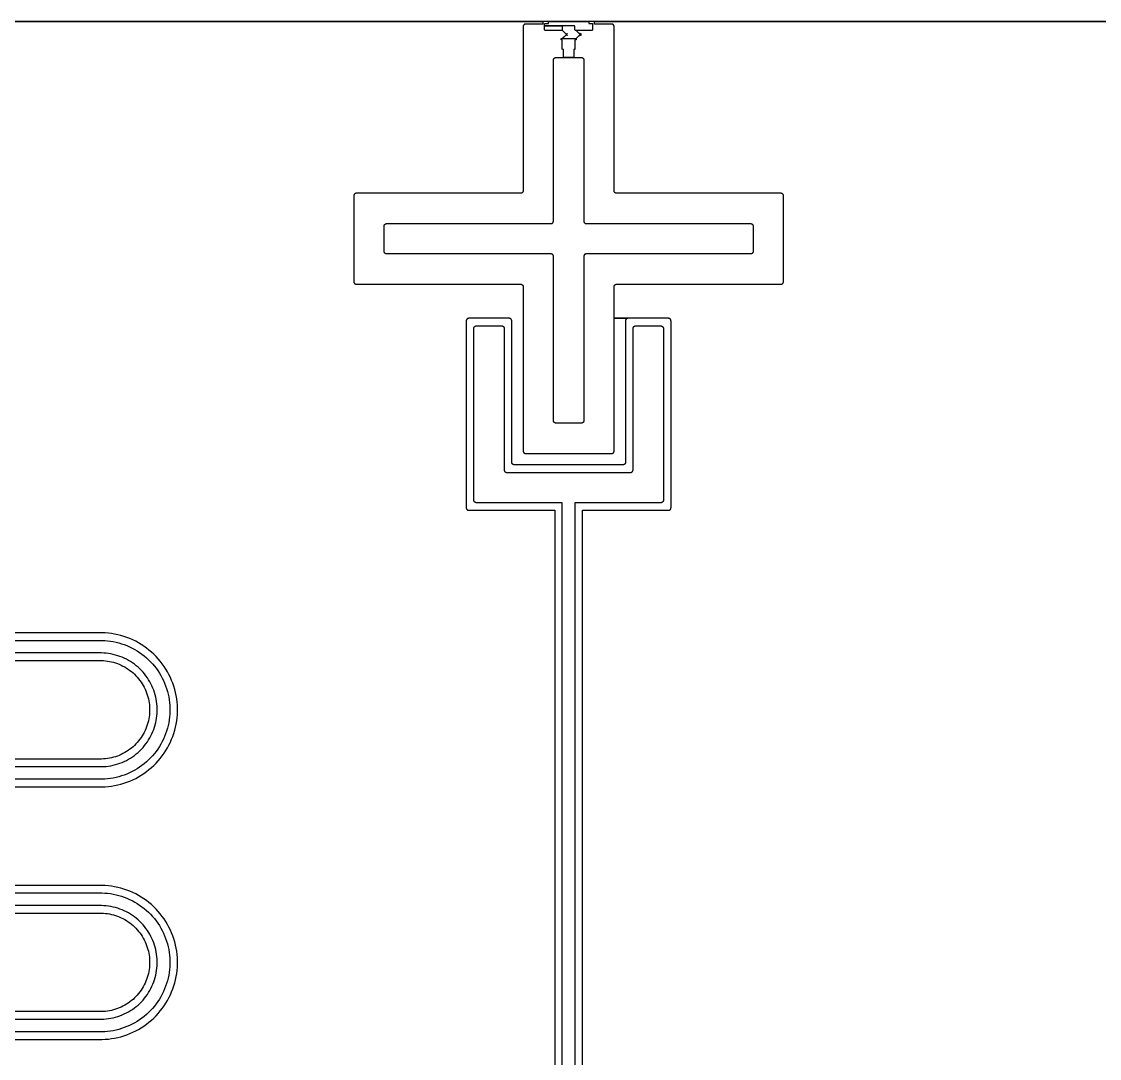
# Model space of a CAD drawing. Extents: x -3354 to 6958, y 9496 to 19808.
# Drawn here: x 116 to 969, y 15304 to 16125 of the extents above; entities that cross this region are included whole.
import ezdxf

# ---------------------------------------------------------------- set-up
doc = ezdxf.new("R2010")
doc.units = 0
doc.layers.add('L136D1_1t1_SIS_junction', color=2, linetype='CONTINUOUS')
doc.layers.add('L1D0', color=3, linetype='CONTINUOUS')

msp = doc.modelspace()

# ---------------------------------------------------------------- linework, layer by layer
at = {"layer": 'L136D1_1t1_SIS_junction'}
msp.add_lwpolyline([(544.83, 16096.513), (544.83, 16102.813), (544.305, 16102.813), (544.257, 16102.818), (544.208, 16102.827), (544.161, 16102.842), (544.116, 16102.86), (544.073, 16102.884), (544.032, 16102.911), (543.994, 16102.942), (543.959, 16102.977), (543.928, 16103.015), (543.901, 16103.056), (543.877, 16103.099), (543.859, 16103.144), (543.844, 16103.191), (543.835, 16103.24), (543.83, 16103.288), (543.83, 16110.513), (542.83, 16110.513), (542.83, 16111.513), (543.815, 16111.513), (547.066, 16114.763), (543.676, 16118.152), (543.666, 16118.142), (543.628, 16118.111), (543.587, 16118.084), (543.544, 16118.06), (543.499, 16118.042), (543.452, 16118.027), (543.403, 16118.018), (543.355, 16118.013), (530.305, 16118.013), (530.257, 16118.018), (530.208, 16118.027), (530.161, 16118.042), (530.116, 16118.06), (530.073, 16118.084), (530.032, 16118.111), (529.994, 16118.142), (529.959, 16118.177), (529.928, 16118.215), (529.901, 16118.256), (529.877, 16118.299), (529.859, 16118.344), (529.844, 16118.391), (529.835, 16118.44), (529.83, 16118.488), (529.83, 16121.513), (544.305, 16121.513), (544.257, 16121.508), (544.208, 16121.499), (544.161, 16121.484), (544.116, 16121.466), (544.073, 16121.442), (544.032, 16121.415), (543.994, 16121.384), (543.959, 16121.349), (543.928, 16121.311), (543.901, 16121.27), (543.877, 16121.227), (543.859, 16121.182), (543.844, 16121.135), (543.835, 16121.086), (543.83, 16121.038), (543.83, 16118.488), (543.825, 16118.44), (543.816, 16118.391), (543.801, 16118.344), (543.783, 16118.299), (543.759, 16118.256), (543.732, 16118.215), (543.701, 16118.177), (543.691, 16118.167), (547.08, 16114.777), (547.787, 16115.484), (547.801, 16115.47), (547.094, 16114.763), (547.801, 16114.056), (547.787, 16114.042), (547.08, 16114.749), (543.845, 16111.513), (554.815, 16111.513), (558.066, 16114.763), (554.815, 16118.013), (554.305, 16118.013), (554.257, 16118.018), (554.208, 16118.027), (554.161, 16118.042), (554.116, 16118.06), (554.073, 16118.084), (554.032, 16118.111), (553.994, 16118.142), (553.959, 16118.177), (553.928, 16118.215), (553.901, 16118.256), (553.877, 16118.299), (553.859, 16118.344), (553.844, 16118.391), (553.835, 16118.44), (553.83, 16118.488), (553.83, 16121.038), (553.825, 16121.086), (553.816, 16121.135), (553.801, 16121.182), (553.783, 16121.227), (553.759, 16121.27), (553.732, 16121.311), (553.701, 16121.349), (553.666, 16121.384), (553.628, 16121.415), (553.587, 16121.442), (553.544, 16121.466), (553.499, 16121.484), (553.452, 16121.499), (553.403, 16121.508), (553.355, 16121.513), (529.83, 16121.513), (529.83, 16123.038), (529.835, 16123.086), (529.844, 16123.135), (529.859, 16123.182), (529.877, 16123.227), (529.901, 16123.27), (529.928, 16123.311), (529.959, 16123.349), (529.994, 16123.384), (530.032, 16123.415), (530.073, 16123.442), (530.116, 16123.466), (530.161, 16123.484), (530.208, 16123.499), (530.257, 16123.508), (530.305, 16123.513), (532.83, 16123.513), (532.83, 16125.013), (564.83, 16125.013), (564.83, 16123.513), (567.355, 16123.513), (567.403, 16123.508), (567.452, 16123.499), (567.499, 16123.484), (567.544, 16123.466), (567.587, 16123.442), (567.628, 16123.415), (567.666, 16123.384), (567.701, 16123.349), (567.732, 16123.311), (567.759, 16123.27), (567.783, 16123.227), (567.801, 16123.182), (567.816, 16123.135), (567.825, 16123.086), (567.83, 16123.038), (567.83, 16118.488), (567.825, 16118.44), (567.816, 16118.391), (567.801, 16118.344), (567.783, 16118.299), (567.759, 16118.256), (567.732, 16118.215), (567.701, 16118.177), (567.666, 16118.142), (567.628, 16118.111), (567.587, 16118.084), (567.544, 16118.06), (567.499, 16118.042), (567.452, 16118.027), (567.403, 16118.018), (567.355, 16118.013), (554.845, 16118.013), (558.08, 16114.777), (558.787, 16115.484), (558.801, 16115.47), (558.094, 16114.763), (558.801, 16114.056), (558.787, 16114.042), (558.08, 16114.749), (554.83, 16111.498), (554.83, 16110.513), (553.83, 16110.513), (553.83, 16103.288), (553.825, 16103.24), (553.816, 16103.191), (553.801, 16103.144), (553.783, 16103.099), (553.759, 16103.056), (553.732, 16103.015), (553.701, 16102.977), (553.666, 16102.942), (553.628, 16102.911), (553.587, 16102.884), (553.544, 16102.86), (553.499, 16102.842), (553.452, 16102.827), (553.403, 16102.818), (553.355, 16102.813), (552.83, 16102.813), (552.83, 16096.513)], close=True, dxfattribs=at)
at = {"layer": 'L1D0'}
for points in [[(-1190.17, 16125.013), (528.33, 16125.013), (528.33, 16123.013), (514.789, 16123.013), (514.706, 16123.01), (514.624, 16123.003), (514.542, 16122.993), (514.46, 16122.979), (514.379, 16122.962), (514.299, 16122.942), (514.22, 16122.918), (514.141, 16122.891), (514.064, 16122.861), (513.989, 16122.828), (513.914, 16122.792), (513.842, 16122.752), (513.771, 16122.71), (513.701, 16122.665), (513.634, 16122.617), (513.569, 16122.566), (513.506, 16122.512), (513.445, 16122.456), (513.387, 16122.398), (513.331, 16122.337), (513.277, 16122.274), (513.226, 16122.209), (513.178, 16122.142), (513.133, 16122.072), (513.091, 16122.001), (513.051, 16121.929), (513.015, 16121.854), (512.982, 16121.779), (512.952, 16121.702), (512.925, 16121.623), (512.901, 16121.544), (512.881, 16121.464), (512.864, 16121.383), (512.85, 16121.301), (512.84, 16121.219), (512.833, 16121.137), (512.83, 16121.054), (512.83, 15990.972), (512.827, 15990.889), (512.82, 15990.807), (512.81, 15990.725), (512.796, 15990.643), (512.779, 15990.562), (512.759, 15990.482), (512.735, 15990.403), (512.708, 15990.324), (512.678, 15990.247), (512.645, 15990.172), (512.609, 15990.097), (512.569, 15990.025), (512.527, 15989.954), (512.482, 15989.884), (512.434, 15989.817), (512.383, 15989.752), (512.329, 15989.689), (512.273, 15989.628), (512.215, 15989.57), (512.154, 15989.514), (512.091, 15989.46), (512.026, 15989.409), (511.959, 15989.361), (511.889, 15989.316), (511.818, 15989.274), (511.746, 15989.234), (511.671, 15989.198), (511.596, 15989.165), (511.519, 15989.135), (511.44, 15989.108), (511.361, 15989.084), (511.281, 15989.064), (511.2, 15989.047), (511.118, 15989.033), (511.036, 15989.023), (510.954, 15989.016), (510.871, 15989.013), (380.789, 15989.013), (380.706, 15989.01), (380.624, 15989.003), (380.542, 15988.993), (380.46, 15988.979), (380.379, 15988.962), (380.299, 15988.942), (380.22, 15988.918), (380.141, 15988.891), (380.064, 15988.861), (379.989, 15988.828), (379.914, 15988.792), (379.842, 15988.752), (379.771, 15988.71), (379.701, 15988.665), (379.634, 15988.617), (379.569, 15988.566), (379.506, 15988.512), (379.445, 15988.456), (379.387, 15988.398), (379.331, 15988.337), (379.277, 15988.274), (379.226, 15988.209), (379.178, 15988.142), (379.133, 15988.072), (379.091, 15988.001), (379.051, 15987.929), (379.015, 15987.854), (378.982, 15987.779), (378.952, 15987.702), (378.925, 15987.623), (378.901, 15987.544), (378.881, 15987.464), (378.864, 15987.383), (378.85, 15987.301), (378.84, 15987.219), (378.833, 15987.137), (378.83, 15987.054), (378.83, 15918.972), (378.833, 15918.889), (378.84, 15918.807), (378.85, 15918.725), (378.864, 15918.643), (378.881, 15918.562), (378.901, 15918.482), (378.925, 15918.403), (378.952, 15918.324), (378.982, 15918.247), (379.015, 15918.172), (379.051, 15918.097), (379.091, 15918.025), (379.133, 15917.954), (379.178, 15917.884), (379.226, 15917.817), (379.277, 15917.752), (379.331, 15917.689), (379.387, 15917.628), (379.445, 15917.57), (379.506, 15917.514), (379.569, 15917.46), (379.634, 15917.409), (379.701, 15917.361), (379.771, 15917.316), (379.842, 15917.274), (379.914, 15917.234), (379.989, 15917.198), (380.064, 15917.165), (380.141, 15917.135), (380.22, 15917.108), (380.299, 15917.084), (380.379, 15917.064), (380.46, 15917.047), (380.542, 15917.033), (380.624, 15917.023), (380.706, 15917.016), (380.789, 15917.013), (510.871, 15917.013), (510.954, 15917.01), (511.036, 15917.003), (511.118, 15916.993), (511.2, 15916.979), (511.281, 15916.962), (511.361, 15916.942), (511.44, 15916.918), (511.519, 15916.891), (511.596, 15916.861), (511.671, 15916.828), (511.746, 15916.792), (511.818, 15916.752), (511.889, 15916.71), (511.959, 15916.665), (512.026, 15916.617), (512.091, 15916.566), (512.154, 15916.512), (512.215, 15916.456), (512.273, 15916.398), (512.329, 15916.337), (512.383, 15916.274), (512.434, 15916.209), (512.482, 15916.142), (512.527, 15916.072), (512.569, 15916.001), (512.609, 15915.929), (512.645, 15915.854), (512.678, 15915.779), (512.708, 15915.702), (512.735, 15915.623), (512.759, 15915.544), (512.779, 15915.464), (512.796, 15915.383), (512.81, 15915.301), (512.82, 15915.219), (512.827, 15915.137), (512.83, 15915.054), (512.83, 15784.972), (512.833, 15784.889), (512.84, 15784.807), (512.85, 15784.725), (512.864, 15784.643), (512.881, 15784.562), (512.901, 15784.482), (512.925, 15784.403), (512.952, 15784.324), (512.982, 15784.247), (513.015, 15784.172), (513.051, 15784.097), (513.091, 15784.025), (513.133, 15783.954), (513.178, 15783.884), (513.226, 15783.817), (513.277, 15783.752), (513.331, 15783.689), (513.387, 15783.628), (513.445, 15783.57), (513.506, 15783.514), (513.569, 15783.46), (513.634, 15783.409), (513.701, 15783.361), (513.771, 15783.316), (513.842, 15783.274), (513.914, 15783.234), (513.989, 15783.198), (514.064, 15783.165), (514.141, 15783.135), (514.22, 15783.108), (514.299, 15783.084), (514.379, 15783.064), (514.46, 15783.047), (514.542, 15783.033), (514.624, 15783.023), (514.706, 15783.016), (514.789, 15783.013), (582.871, 15783.013), (582.954, 15783.016), (583.036, 15783.023), (583.118, 15783.033), (583.2, 15783.047), (583.281, 15783.064), (583.361, 15783.084), (583.44, 15783.108), (583.519, 15783.135), (583.596, 15783.165), (583.671, 15783.198), (583.746, 15783.234), (583.818, 15783.274), (583.889, 15783.316), (583.959, 15783.361), (584.026, 15783.409), (584.091, 15783.46), (584.154, 15783.514), (584.215, 15783.57), (584.273, 15783.628), (584.329, 15783.689), (584.383, 15783.752), (584.434, 15783.817), (584.482, 15783.884), (584.527, 15783.954), (584.569, 15784.025), (584.609, 15784.097), (584.645, 15784.172), (584.678, 15784.247), (584.708, 15784.324), (584.735, 15784.403), (584.759, 15784.482), (584.779, 15784.562), (584.796, 15784.643), (584.81, 15784.725), (584.82, 15784.807), (584.827, 15784.889), (584.83, 15784.972), (584.83, 15890.013), (595.789, 15890.013), (595.706, 15890.01), (595.624, 15890.003), (595.542, 15889.993), (595.46, 15889.979), (595.379, 15889.962), (595.299, 15889.942), (595.22, 15889.918), (595.141, 15889.891), (595.064, 15889.861), (594.989, 15889.828), (594.914, 15889.792), (594.842, 15889.752), (594.771, 15889.71), (594.701, 15889.665), (594.634, 15889.617), (594.569, 15889.566), (594.506, 15889.512), (594.445, 15889.456), (594.387, 15889.398), (594.331, 15889.337), (594.277, 15889.274), (594.226, 15889.209), (594.178, 15889.142), (594.133, 15889.072), (594.091, 15889.001), (594.051, 15888.929), (594.015, 15888.854), (593.982, 15888.779), (593.952, 15888.702), (593.925, 15888.623), (593.901, 15888.544), (593.881, 15888.464), (593.864, 15888.383), (593.85, 15888.301), (593.84, 15888.219), (593.833, 15888.137), (593.83, 15888.054), (593.83, 15775.972), (593.827, 15775.889), (593.82, 15775.807), (593.81, 15775.725), (593.796, 15775.643), (593.779, 15775.562), (593.759, 15775.482), (593.735, 15775.403), (593.708, 15775.324), (593.678, 15775.247), (593.645, 15775.172), (593.609, 15775.097), (593.569, 15775.025), (593.527, 15774.954), (593.482, 15774.884), (593.434, 15774.817), (593.383, 15774.752), (593.329, 15774.689), (593.273, 15774.628), (593.215, 15774.57), (593.154, 15774.514), (593.091, 15774.46), (593.026, 15774.409), (592.959, 15774.361), (592.889, 15774.316), (592.818, 15774.274), (592.746, 15774.234), (592.671, 15774.198), (592.596, 15774.165), (592.519, 15774.135), (592.44, 15774.108), (592.361, 15774.084), (592.281, 15774.064), (592.2, 15774.047), (592.118, 15774.033), (592.036, 15774.023), (591.954, 15774.016), (591.871, 15774.013), (505.789, 15774.013), (505.706, 15774.016), (505.624, 15774.023), (505.542, 15774.033), (505.46, 15774.047), (505.379, 15774.064), (505.299, 15774.084), (505.22, 15774.108), (505.141, 15774.135), (505.064, 15774.165), (504.989, 15774.198), (504.914, 15774.234), (504.842, 15774.274), (504.771, 15774.316), (504.701, 15774.361), (504.634, 15774.409), (504.569, 15774.46), (504.506, 15774.514), (504.445, 15774.57), (504.387, 15774.628), (504.331, 15774.689), (504.277, 15774.752), (504.226, 15774.817), (504.178, 15774.884), (504.133, 15774.954), (504.091, 15775.025), (504.051, 15775.097), (504.015, 15775.172), (503.982, 15775.247), (503.952, 15775.324), (503.925, 15775.403), (503.901, 15775.482), (503.881, 15775.562), (503.864, 15775.643), (503.85, 15775.725), (503.84, 15775.807), (503.833, 15775.889), (503.83, 15775.972), (503.83, 15888.054), (503.827, 15888.137), (503.82, 15888.219), (503.81, 15888.301), (503.796, 15888.383), (503.779, 15888.464), (503.759, 15888.544), (503.735, 15888.623), (503.708, 15888.702), (503.678, 15888.779), (503.645, 15888.854), (503.609, 15888.929), (503.569, 15889.001), (503.527, 15889.072), (503.482, 15889.142), (503.434, 15889.209), (503.383, 15889.274), (503.329, 15889.337), (503.273, 15889.398), (503.215, 15889.456), (503.154, 15889.512), (503.091, 15889.566), (503.026, 15889.617), (502.959, 15889.665), (502.889, 15889.71), (502.818, 15889.752), (502.746, 15889.792), (502.671, 15889.828), (502.596, 15889.861), (502.519, 15889.891), (502.44, 15889.918), (502.361, 15889.942), (502.281, 15889.962), (502.2, 15889.979), (502.118, 15889.993), (502.036, 15890.003), (501.954, 15890.01), (501.871, 15890.013), (469.789, 15890.013), (469.706, 15890.01), (469.624, 15890.003), (469.542, 15889.993), (469.46, 15889.979), (469.379, 15889.962), (469.299, 15889.942), (469.22, 15889.918), (469.141, 15889.891), (469.064, 15889.861), (468.989, 15889.828), (468.914, 15889.792), (468.842, 15889.752), (468.771, 15889.71), (468.701, 15889.665), (468.634, 15889.617), (468.569, 15889.566), (468.506, 15889.512), (468.445, 15889.456), (468.387, 15889.398), (468.331, 15889.337), (468.277, 15889.274), (468.226, 15889.209), (468.178, 15889.142), (468.133, 15889.072), (468.091, 15889.001), (468.051, 15888.929), (468.015, 15888.854), (467.982, 15888.779), (467.952, 15888.702), (467.925, 15888.623), (467.901, 15888.544), (467.881, 15888.464), (467.864, 15888.383), (467.85, 15888.301), (467.84, 15888.219), (467.833, 15888.137), (467.83, 15888.054), (467.83, 15739.972), (467.833, 15739.889), (467.84, 15739.807), (467.85, 15739.725), (467.864, 15739.643), (467.881, 15739.562), (467.901, 15739.482), (467.925, 15739.403), (467.952, 15739.324), (467.982, 15739.247), (468.015, 15739.172), (468.051, 15739.097), (468.091, 15739.025), (468.133, 15738.954), (468.178, 15738.884), (468.226, 15738.817), (468.277, 15738.752), (468.331, 15738.689), (468.387, 15738.628), (468.445, 15738.57), (468.506, 15738.514), (468.569, 15738.46), (468.634, 15738.409), (468.701, 15738.361), (468.771, 15738.316), (468.842, 15738.274), (468.914, 15738.234), (468.989, 15738.198), (469.064, 15738.165), (469.141, 15738.135), (469.22, 15738.108), (469.299, 15738.084), (469.379, 15738.064), (469.46, 15738.047), (469.542, 15738.033), (469.624, 15738.023), (469.706, 15738.016), (469.789, 15738.013), (537.83, 15738.013), (537.83, 14729.207)], [(4769.33, 16125.013), (-1190.17, 16125.013)], [(559.83, 14728.752), (559.83, 15738.013), (627.871, 15738.013), (627.954, 15738.016), (628.036, 15738.023), (628.118, 15738.033), (628.2, 15738.047), (628.281, 15738.064), (628.361, 15738.084), (628.44, 15738.108), (628.519, 15738.135), (628.596, 15738.165), (628.671, 15738.198), (628.746, 15738.234), (628.818, 15738.274), (628.889, 15738.316), (628.959, 15738.361), (629.026, 15738.409), (629.091, 15738.46), (629.154, 15738.514), (629.215, 15738.57), (629.273, 15738.628), (629.329, 15738.689), (629.383, 15738.752), (629.434, 15738.817), (629.482, 15738.884), (629.527, 15738.954), (629.569, 15739.025), (629.609, 15739.097), (629.645, 15739.172), (629.678, 15739.247), (629.708, 15739.324), (629.735, 15739.403), (629.759, 15739.482), (629.779, 15739.562), (629.796, 15739.643), (629.81, 15739.725), (629.82, 15739.807), (629.827, 15739.889), (629.83, 15739.972), (629.83, 15888.054), (629.827, 15888.137), (629.82, 15888.219), (629.81, 15888.301), (629.796, 15888.383), (629.779, 15888.464), (629.759, 15888.544), (629.735, 15888.623), (629.708, 15888.702), (629.678, 15888.779), (629.645, 15888.854), (629.609, 15888.929), (629.569, 15889.001), (629.527, 15889.072), (629.482, 15889.142), (629.434, 15889.209), (629.383, 15889.274), (629.329, 15889.337), (629.273, 15889.398), (629.215, 15889.456), (629.154, 15889.512), (629.091, 15889.566), (629.026, 15889.617), (628.959, 15889.665), (628.889, 15889.71), (628.818, 15889.752), (628.746, 15889.792), (628.671, 15889.828), (628.596, 15889.861), (628.519, 15889.891), (628.44, 15889.918), (628.361, 15889.942), (628.281, 15889.962), (628.2, 15889.979), (628.118, 15889.993), (628.036, 15890.003), (627.954, 15890.01), (627.871, 15890.013), (584.83, 15890.013), (584.83, 15915.054), (584.833, 15915.137), (584.84, 15915.219), (584.85, 15915.301), (584.864, 15915.383), (584.881, 15915.464), (584.901, 15915.544), (584.925, 15915.623), (584.952, 15915.702), (584.982, 15915.779), (585.015, 15915.854), (585.051, 15915.929), (585.091, 15916.001), (585.133, 15916.072), (585.178, 15916.142), (585.226, 15916.209), (585.277, 15916.274), (585.331, 15916.337), (585.387, 15916.398), (585.445, 15916.456), (585.506, 15916.512), (585.569, 15916.566), (585.634, 15916.617), (585.701, 15916.665), (585.771, 15916.71), (585.842, 15916.752), (585.914, 15916.792), (585.989, 15916.828), (586.064, 15916.861), (586.141, 15916.891), (586.22, 15916.918), (586.299, 15916.942), (586.379, 15916.962), (586.46, 15916.979), (586.542, 15916.993), (586.624, 15917.003), (586.706, 15917.01), (586.789, 15917.013), (716.871, 15917.013), (716.954, 15917.016), (717.036, 15917.023), (717.118, 15917.033), (717.2, 15917.047), (717.281, 15917.064), (717.361, 15917.084), (717.44, 15917.108), (717.519, 15917.135), (717.596, 15917.165), (717.671, 15917.198), (717.746, 15917.234), (717.818, 15917.274), (717.889, 15917.316), (717.959, 15917.361), (718.026, 15917.409), (718.091, 15917.46), (718.154, 15917.514), (718.215, 15917.57), (718.273, 15917.628), (718.329, 15917.689), (718.383, 15917.752), (718.434, 15917.817), (718.482, 15917.884), (718.527, 15917.954), (718.569, 15918.025), (718.609, 15918.097), (718.645, 15918.172), (718.678, 15918.247), (718.708, 15918.324), (718.735, 15918.403), (718.759, 15918.482), (718.779, 15918.562), (718.796, 15918.643), (718.81, 15918.725), (718.82, 15918.807), (718.827, 15918.889), (718.83, 15918.972), (718.83, 15987.054), (718.827, 15987.137), (718.82, 15987.219), (718.81, 15987.301), (718.796, 15987.383), (718.779, 15987.464), (718.759, 15987.544), (718.735, 15987.623), (718.708, 15987.702), (718.678, 15987.779), (718.645, 15987.854), (718.609, 15987.929), (718.569, 15988.001), (718.527, 15988.072), (718.482, 15988.142), (718.434, 15988.209), (718.383, 15988.274), (718.329, 15988.337), (718.273, 15988.398), (718.215, 15988.456), (718.154, 15988.512), (718.091, 15988.566), (718.026, 15988.617), (717.959, 15988.665), (717.889, 15988.71), (717.818, 15988.752), (717.746, 15988.792), (717.671, 15988.828), (717.596, 15988.861), (717.519, 15988.891), (717.44, 15988.918), (717.361, 15988.942), (717.281, 15988.962), (717.2, 15988.979), (717.118, 15988.993), (717.036, 15989.003), (716.954, 15989.01), (716.871, 15989.013), (586.789, 15989.013), (586.706, 15989.016), (586.624, 15989.023), (586.542, 15989.033), (586.46, 15989.047), (586.379, 15989.064), (586.299, 15989.084), (586.22, 15989.108), (586.141, 15989.135), (586.064, 15989.165), (585.989, 15989.198), (585.914, 15989.234), (585.842, 15989.274), (585.771, 15989.316), (585.701, 15989.361), (585.634, 15989.409), (585.569, 15989.46), (585.506, 15989.514), (585.445, 15989.57), (585.387, 15989.628), (585.331, 15989.689), (585.277, 15989.752), (585.226, 15989.817), (585.178, 15989.884), (585.133, 15989.954), (585.091, 15990.025), (585.051, 15990.097), (585.015, 15990.172), (584.982, 15990.247), (584.952, 15990.324), (584.925, 15990.403), (584.901, 15990.482), (584.881, 15990.562), (584.864, 15990.643), (584.85, 15990.725), (584.84, 15990.807), (584.833, 15990.889), (584.83, 15990.972), (584.83, 16121.054), (584.827, 16121.137), (584.82, 16121.219), (584.81, 16121.301), (584.796, 16121.383), (584.779, 16121.464), (584.759, 16121.544), (584.735, 16121.623), (584.708, 16121.702), (584.678, 16121.779), (584.645, 16121.854), (584.609, 16121.929), (584.569, 16122.001), (584.527, 16122.072), (584.482, 16122.142), (584.434, 16122.209), (584.383, 16122.274), (584.329, 16122.337), (584.273, 16122.398), (584.215, 16122.456), (584.154, 16122.512), (584.091, 16122.566), (584.026, 16122.617), (583.959, 16122.665), (583.889, 16122.71), (583.818, 16122.752), (583.746, 16122.792), (583.671, 16122.828), (583.596, 16122.861), (583.519, 16122.891), (583.44, 16122.918), (583.361, 16122.942), (583.281, 16122.962), (583.2, 16122.979), (583.118, 16122.993), (583.036, 16123.003), (582.954, 16123.01), (582.871, 16123.013), (569.33, 16123.013), (569.33, 16125.013), (2728.33, 16125.013)], [(543.83, 14729.083), (543.83, 15744.013), (475.789, 15744.013), (475.706, 15744.016), (475.624, 15744.023), (475.542, 15744.033), (475.46, 15744.047), (475.379, 15744.064), (475.299, 15744.084), (475.22, 15744.108), (475.141, 15744.135), (475.064, 15744.165), (474.989, 15744.198), (474.914, 15744.234), (474.842, 15744.274), (474.771, 15744.316), (474.701, 15744.361), (474.634, 15744.409), (474.569, 15744.46), (474.506, 15744.514), (474.445, 15744.57), (474.387, 15744.628), (474.331, 15744.689), (474.277, 15744.752), (474.226, 15744.817), (474.178, 15744.884), (474.133, 15744.954), (474.091, 15745.025), (474.051, 15745.097), (474.015, 15745.172), (473.982, 15745.247), (473.952, 15745.324), (473.925, 15745.403), (473.901, 15745.482), (473.881, 15745.562), (473.864, 15745.643), (473.85, 15745.725), (473.84, 15745.807), (473.833, 15745.889), (473.83, 15745.972), (473.83, 15882.054), (473.833, 15882.137), (473.84, 15882.219), (473.85, 15882.301), (473.864, 15882.383), (473.881, 15882.464), (473.901, 15882.544), (473.925, 15882.623), (473.952, 15882.702), (473.982, 15882.779), (474.015, 15882.854), (474.051, 15882.929), (474.091, 15883.001), (474.133, 15883.072), (474.178, 15883.142), (474.226, 15883.209), (474.277, 15883.274), (474.331, 15883.337), (474.387, 15883.398), (474.445, 15883.456), (474.506, 15883.512), (474.569, 15883.566), (474.634, 15883.617), (474.701, 15883.665), (474.771, 15883.71), (474.842, 15883.752), (474.914, 15883.792), (474.989, 15883.828), (475.064, 15883.861), (475.141, 15883.891), (475.22, 15883.918), (475.299, 15883.942), (475.379, 15883.962), (475.46, 15883.979), (475.542, 15883.993), (475.624, 15884.003), (475.706, 15884.01), (475.789, 15884.013), (495.871, 15884.013), (495.954, 15884.01), (496.036, 15884.003), (496.118, 15883.993), (496.2, 15883.979), (496.281, 15883.962), (496.361, 15883.942), (496.44, 15883.918), (496.519, 15883.891), (496.596, 15883.861), (496.671, 15883.828), (496.746, 15883.792), (496.818, 15883.752), (496.889, 15883.71), (496.959, 15883.665), (497.026, 15883.617), (497.091, 15883.566), (497.154, 15883.512), (497.215, 15883.456), (497.273, 15883.398), (497.329, 15883.337), (497.383, 15883.274), (497.434, 15883.209), (497.482, 15883.142), (497.527, 15883.072), (497.569, 15883.001), (497.609, 15882.929), (497.645, 15882.854), (497.678, 15882.779), (497.708, 15882.702), (497.735, 15882.623), (497.759, 15882.544), (497.779, 15882.464), (497.796, 15882.383), (497.81, 15882.301), (497.82, 15882.219), (497.827, 15882.137), (497.83, 15882.054), (497.83, 15769.972), (497.833, 15769.889), (497.84, 15769.807), (497.85, 15769.725), (497.864, 15769.643), (497.881, 15769.562), (497.901, 15769.482), (497.925, 15769.403), (497.952, 15769.324), (497.982, 15769.247), (498.015, 15769.172), (498.051, 15769.097), (498.091, 15769.025), (498.133, 15768.954), (498.178, 15768.884), (498.226, 15768.817), (498.277, 15768.752), (498.331, 15768.689), (498.387, 15768.628), (498.445, 15768.57), (498.506, 15768.514), (498.569, 15768.46), (498.634, 15768.409), (498.701, 15768.361), (498.771, 15768.316), (498.842, 15768.274), (498.914, 15768.234), (498.989, 15768.198), (499.064, 15768.165), (499.141, 15768.135), (499.22, 15768.108), (499.299, 15768.084), (499.379, 15768.064), (499.46, 15768.047), (499.542, 15768.033), (499.624, 15768.023), (499.706, 15768.016), (499.789, 15768.013), (597.871, 15768.013), (597.954, 15768.016), (598.036, 15768.023), (598.118, 15768.033), (598.2, 15768.047), (598.281, 15768.064), (598.361, 15768.084), (598.44, 15768.108), (598.519, 15768.135), (598.596, 15768.165), (598.671, 15768.198), (598.746, 15768.234), (598.818, 15768.274), (598.889, 15768.316), (598.959, 15768.361), (599.026, 15768.409), (599.091, 15768.46), (599.154, 15768.514), (599.215, 15768.57), (599.273, 15768.628), (599.329, 15768.689), (599.383, 15768.752), (599.434, 15768.817), (599.482, 15768.884), (599.527, 15768.954), (599.569, 15769.025), (599.609, 15769.097), (599.645, 15769.172), (599.678, 15769.247), (599.708, 15769.324), (599.735, 15769.403), (599.759, 15769.482), (599.779, 15769.562), (599.796, 15769.643), (599.81, 15769.725), (599.82, 15769.807), (599.827, 15769.889), (599.83, 15769.972), (599.83, 15882.054), (599.833, 15882.137), (599.84, 15882.219), (599.85, 15882.301), (599.864, 15882.383), (599.881, 15882.464), (599.901, 15882.544), (599.925, 15882.623), (599.952, 15882.702), (599.982, 15882.779), (600.015, 15882.854), (600.051, 15882.929), (600.091, 15883.001), (600.133, 15883.072), (600.178, 15883.142), (600.226, 15883.209), (600.277, 15883.274), (600.331, 15883.337), (600.387, 15883.398), (600.445, 15883.456), (600.506, 15883.512), (600.569, 15883.566), (600.634, 15883.617), (600.701, 15883.665), (600.771, 15883.71), (600.842, 15883.752), (600.914, 15883.792), (600.989, 15883.828), (601.064, 15883.861), (601.141, 15883.891), (601.22, 15883.918), (601.299, 15883.942), (601.379, 15883.962), (601.46, 15883.979), (601.542, 15883.993), (601.624, 15884.003), (601.706, 15884.01), (601.789, 15884.013), (621.871, 15884.013), (621.954, 15884.01), (622.036, 15884.003), (622.118, 15883.993), (622.2, 15883.979), (622.281, 15883.962), (622.361, 15883.942), (622.44, 15883.918), (622.519, 15883.891), (622.596, 15883.861), (622.671, 15883.828), (622.746, 15883.792), (622.818, 15883.752), (622.889, 15883.71), (622.959, 15883.665), (623.026, 15883.617), (623.091, 15883.566), (623.154, 15883.512), (623.215, 15883.456), (623.273, 15883.398), (623.329, 15883.337), (623.383, 15883.274), (623.434, 15883.209), (623.482, 15883.142), (623.527, 15883.072), (623.569, 15883.001), (623.609, 15882.929), (623.645, 15882.854), (623.678, 15882.779), (623.708, 15882.702), (623.735, 15882.623), (623.759, 15882.544), (623.779, 15882.464), (623.796, 15882.383), (623.81, 15882.301), (623.82, 15882.219), (623.827, 15882.137), (623.83, 15882.054), (623.83, 15745.972), (623.827, 15745.889), (623.82, 15745.807), (623.81, 15745.725), (623.796, 15745.643), (623.779, 15745.562), (623.759, 15745.482), (623.735, 15745.403), (623.708, 15745.324), (623.678, 15745.247), (623.645, 15745.172), (623.609, 15745.097), (623.569, 15745.025), (623.527, 15744.954), (623.482, 15744.884), (623.434, 15744.817), (623.383, 15744.752), (623.329, 15744.689), (623.273, 15744.628), (623.215, 15744.57), (623.154, 15744.514), (623.091, 15744.46), (623.026, 15744.409), (622.959, 15744.361), (622.889, 15744.316), (622.818, 15744.274), (622.746, 15744.234), (622.671, 15744.198), (622.596, 15744.165), (622.519, 15744.135), (622.44, 15744.108), (622.361, 15744.084), (622.281, 15744.064), (622.2, 15744.047), (622.118, 15744.033), (622.036, 15744.023), (621.954, 15744.016), (621.871, 15744.013), (553.83, 15744.013), (553.83, 14728.876)], [(97.9, 15635.013), (179.416, 15635.013), (181.688, 15634.919), (183.954, 15634.731), (186.21, 15634.45), (188.453, 15634.076), (190.679, 15633.609), (192.883, 15633.051), (195.062, 15632.402), (197.213, 15631.664), (199.331, 15630.837), (201.413, 15629.924), (203.456, 15628.925), (205.456, 15627.843), (207.409, 15626.679), (209.313, 15625.435), (211.164, 15624.114), (212.958, 15622.717), (214.693, 15621.248), (216.366, 15619.708), (217.974, 15618.1), (219.514, 15616.427), (220.983, 15614.692), (222.38, 15612.898), (223.701, 15611.047), (224.945, 15609.143), (226.109, 15607.19), (227.191, 15605.19), (228.19, 15603.147), (229.103, 15601.065), (229.93, 15598.947), (230.668, 15596.796), (231.317, 15594.617), (231.875, 15592.413), (232.342, 15590.187), (232.716, 15587.944), (232.997, 15585.688), (233.185, 15583.422), (233.279, 15581.15), (233.279, 15578.876), (233.185, 15576.604), (232.997, 15574.338), (232.716, 15572.082), (232.342, 15569.839), (231.875, 15567.613), (231.317, 15565.409), (230.668, 15563.23), (229.93, 15561.079), (229.103, 15558.961), (228.19, 15556.879), (227.191, 15554.836), (226.109, 15552.836), (224.945, 15550.883), (223.701, 15548.979), (222.38, 15547.128), (220.983, 15545.334), (219.514, 15543.599), (217.974, 15541.926), (216.366, 15540.318), (214.693, 15538.778), (212.958, 15537.309), (211.164, 15535.912), (209.313, 15534.591), (207.409, 15533.347), (205.456, 15532.183), (203.456, 15531.101), (201.413, 15530.102), (199.331, 15529.189), (197.213, 15528.362), (195.062, 15527.624), (192.883, 15526.975), (190.679, 15526.417), (188.453, 15525.95), (186.21, 15525.576), (183.954, 15525.295), (181.688, 15525.107), (179.416, 15525.013), (-81.549, 15525.013)], [(-81.425, 15519.013), (179.54, 15519.013), (182.06, 15519.117), (184.573, 15519.325), (187.076, 15519.637), (189.563, 15520.053), (192.031, 15520.57), (194.476, 15521.189), (196.893, 15521.909), (199.278, 15522.728), (201.628, 15523.644), (203.937, 15524.657), (206.203, 15525.765), (208.421, 15526.965), (210.587, 15528.256), (212.698, 15529.636), (214.751, 15531.101), (216.741, 15532.65), (218.665, 15534.28), (220.521, 15535.988), (222.304, 15537.771), (224.012, 15539.627), (225.642, 15541.551), (227.191, 15543.541), (228.656, 15545.594), (230.036, 15547.705), (231.327, 15549.871), (232.527, 15552.089), (233.635, 15554.355), (234.648, 15556.664), (235.564, 15559.014), (236.383, 15561.399), (237.103, 15563.816), (237.722, 15566.261), (238.239, 15568.729), (238.655, 15571.216), (238.967, 15573.719), (239.175, 15576.232), (239.279, 15578.752), (239.279, 15581.274), (239.175, 15583.794), (238.967, 15586.307), (238.655, 15588.81), (238.239, 15591.297), (237.722, 15593.765), (237.103, 15596.21), (236.383, 15598.627), (235.564, 15601.012), (234.648, 15603.362), (233.635, 15605.671), (232.527, 15607.937), (231.327, 15610.155), (230.036, 15612.321), (228.656, 15614.432), (227.191, 15616.485), (225.642, 15618.475), (224.012, 15620.399), (222.304, 15622.255), (220.521, 15624.038), (218.665, 15625.746), (216.741, 15627.376), (214.751, 15628.925), (212.698, 15630.39), (210.587, 15631.77), (208.421, 15633.061), (206.203, 15634.261), (203.937, 15635.369), (201.628, 15636.382), (199.278, 15637.298), (196.893, 15638.117), (194.476, 15638.837), (192.031, 15639.456), (189.563, 15639.973), (187.076, 15640.389), (184.573, 15640.701), (182.06, 15640.909), (179.54, 15641.013), (98.024, 15641.013)], [(97.569, 15619.013), (179.085, 15619.013), (180.696, 15618.946), (182.303, 15618.813), (183.903, 15618.614), (185.493, 15618.348), (187.071, 15618.018), (188.634, 15617.622), (190.18, 15617.162), (191.705, 15616.638), (193.207, 15616.052), (194.683, 15615.404), (196.132, 15614.696), (197.55, 15613.929), (198.935, 15613.103), (200.285, 15612.222), (201.597, 15611.285), (202.869, 15610.294), (204.1, 15609.252), (205.286, 15608.16), (206.426, 15607.02), (207.518, 15605.834), (208.56, 15604.603), (209.551, 15603.331), (210.488, 15602.019), (211.369, 15600.669), (212.195, 15599.284), (212.962, 15597.866), (213.67, 15596.417), (214.318, 15594.941), (214.904, 15593.439), (215.428, 15591.914), (215.888, 15590.368), (216.284, 15588.805), (216.614, 15587.227), (216.88, 15585.637), (217.079, 15584.037), (217.212, 15582.43), (217.279, 15580.819), (217.279, 15579.207), (217.212, 15577.596), (217.079, 15575.989), (216.88, 15574.389), (216.614, 15572.799), (216.284, 15571.221), (215.888, 15569.658), (215.428, 15568.112), (214.904, 15566.587), (214.318, 15565.085), (213.67, 15563.609), (212.962, 15562.16), (212.195, 15560.742), (211.369, 15559.357), (210.488, 15558.007), (209.551, 15556.695), (208.56, 15555.423), (207.518, 15554.192), (206.426, 15553.006), (205.286, 15551.866), (204.1, 15550.774), (202.869, 15549.732), (201.597, 15548.741), (200.285, 15547.804), (198.935, 15546.923), (197.55, 15546.097), (196.132, 15545.33), (194.683, 15544.622), (193.207, 15543.974), (191.705, 15543.388), (190.18, 15542.864), (188.634, 15542.404), (187.071, 15542.008), (185.493, 15541.678), (183.903, 15541.412), (182.303, 15541.213), (180.696, 15541.08), (179.085, 15541.013), (-81.88, 15541.013)], [(-81.756, 15535.013), (179.209, 15535.013), (181.068, 15535.09), (182.922, 15535.244), (184.768, 15535.474), (186.603, 15535.78), (188.424, 15536.162), (190.228, 15536.618), (192.011, 15537.149), (193.77, 15537.753), (195.503, 15538.43), (197.207, 15539.177), (198.879, 15539.994), (200.515, 15540.879), (202.113, 15541.832), (203.67, 15542.849), (205.185, 15543.93), (206.653, 15545.073), (208.072, 15546.275), (209.441, 15547.535), (210.757, 15548.851), (212.017, 15550.22), (213.219, 15551.639), (214.362, 15553.107), (215.443, 15554.622), (216.46, 15556.179), (217.413, 15557.777), (218.298, 15559.413), (219.115, 15561.085), (219.862, 15562.789), (220.539, 15564.522), (221.143, 15566.281), (221.674, 15568.064), (222.13, 15569.868), (222.512, 15571.689), (222.818, 15573.524), (223.048, 15575.37), (223.202, 15577.224), (223.279, 15579.083), (223.279, 15580.943), (223.202, 15582.802), (223.048, 15584.656), (222.818, 15586.502), (222.512, 15588.337), (222.13, 15590.158), (221.674, 15591.962), (221.143, 15593.745), (220.539, 15595.504), (219.862, 15597.237), (219.115, 15598.941), (218.298, 15600.613), (217.413, 15602.249), (216.46, 15603.847), (215.443, 15605.404), (214.362, 15606.919), (213.219, 15608.387), (212.017, 15609.806), (210.757, 15611.175), (209.441, 15612.491), (208.072, 15613.751), (206.653, 15614.953), (205.185, 15616.096), (203.67, 15617.177), (202.113, 15618.194), (200.515, 15619.147), (198.879, 15620.032), (197.207, 15620.849), (195.503, 15621.596), (193.77, 15622.273), (192.011, 15622.877), (190.228, 15623.408), (188.424, 15623.864), (186.603, 15624.246), (184.768, 15624.552), (182.922, 15624.782), (181.068, 15624.936), (179.209, 15625.013), (97.693, 15625.013)], [(-81.425, 15319.013), (179.54, 15319.013), (182.06, 15319.117), (184.573, 15319.325), (187.076, 15319.637), (189.563, 15320.053), (192.031, 15320.57), (194.476, 15321.189), (196.893, 15321.909), (199.278, 15322.728), (201.628, 15323.644), (203.937, 15324.657), (206.203, 15325.765), (208.421, 15326.965), (210.587, 15328.256), (212.698, 15329.636), (214.751, 15331.101), (216.741, 15332.65), (218.665, 15334.28), (220.521, 15335.988), (222.304, 15337.771), (224.012, 15339.627), (225.642, 15341.551), (227.191, 15343.541), (228.656, 15345.594), (230.036, 15347.705), (231.327, 15349.871), (232.527, 15352.089), (233.635, 15354.355), (234.648, 15356.664), (235.564, 15359.014), (236.383, 15361.399), (237.103, 15363.816), (237.722, 15366.261), (238.239, 15368.729), (238.655, 15371.216), (238.967, 15373.719), (239.175, 15376.232), (239.279, 15378.752), (239.279, 15381.274), (239.175, 15383.794), (238.967, 15386.307), (238.655, 15388.81), (238.239, 15391.297), (237.722, 15393.765), (237.103, 15396.21), (236.383, 15398.627), (235.564, 15401.012), (234.648, 15403.362), (233.635, 15405.671), (232.527, 15407.937), (231.327, 15410.155), (230.036, 15412.321), (228.656, 15414.432), (227.191, 15416.485), (225.642, 15418.475), (224.012, 15420.399), (222.304, 15422.255), (220.521, 15424.038), (218.665, 15425.746), (216.741, 15427.376), (214.751, 15428.925), (212.698, 15430.39), (210.587, 15431.77), (208.421, 15433.061), (206.203, 15434.261), (203.937, 15435.369), (201.628, 15436.382), (199.278, 15437.298), (196.893, 15438.117), (194.476, 15438.837), (192.031, 15439.456), (189.563, 15439.973), (187.076, 15440.389), (184.573, 15440.701), (182.06, 15440.909), (179.54, 15441.013), (-81.425, 15441.013)], [(-81.549, 15435.013), (179.416, 15435.013), (181.688, 15434.919), (183.954, 15434.731), (186.21, 15434.45), (188.453, 15434.076), (190.679, 15433.609), (192.883, 15433.051), (195.062, 15432.402), (197.213, 15431.664), (199.331, 15430.837), (201.413, 15429.924), (203.456, 15428.925), (205.456, 15427.843), (207.409, 15426.679), (209.313, 15425.435), (211.164, 15424.114), (212.958, 15422.717), (214.693, 15421.248), (216.366, 15419.708), (217.974, 15418.1), (219.514, 15416.427), (220.983, 15414.692), (222.38, 15412.898), (223.701, 15411.047), (224.945, 15409.143), (226.109, 15407.19), (227.191, 15405.19), (228.19, 15403.147), (229.103, 15401.065), (229.93, 15398.947), (230.668, 15396.796), (231.317, 15394.617), (231.875, 15392.413), (232.342, 15390.187), (232.716, 15387.944), (232.997, 15385.688), (233.185, 15383.422), (233.279, 15381.15), (233.279, 15378.876), (233.185, 15376.604), (232.997, 15374.338), (232.716, 15372.082), (232.342, 15369.839), (231.875, 15367.613), (231.317, 15365.409), (230.668, 15363.23), (229.93, 15361.079), (229.103, 15358.961), (228.19, 15356.879), (227.191, 15354.836), (226.109, 15352.836), (224.945, 15350.883), (223.701, 15348.979), (222.38, 15347.128), (220.983, 15345.334), (219.514, 15343.599), (217.974, 15341.926), (216.366, 15340.318), (214.693, 15338.778), (212.958, 15337.309), (211.164, 15335.912), (209.313, 15334.591), (207.409, 15333.347), (205.456, 15332.183), (203.456, 15331.101), (201.413, 15330.102), (199.331, 15329.189), (197.213, 15328.362), (195.062, 15327.624), (192.883, 15326.975), (190.679, 15326.417), (188.453, 15325.95), (186.21, 15325.576), (183.954, 15325.295), (181.688, 15325.107), (179.416, 15325.013), (-81.549, 15325.013)], [(-81.756, 15335.013), (179.209, 15335.013), (181.068, 15335.09), (182.922, 15335.244), (184.768, 15335.474), (186.603, 15335.78), (188.424, 15336.162), (190.228, 15336.618), (192.011, 15337.149), (193.77, 15337.753), (195.503, 15338.43), (197.207, 15339.177), (198.879, 15339.994), (200.515, 15340.879), (202.113, 15341.832), (203.67, 15342.849), (205.185, 15343.93), (206.653, 15345.073), (208.072, 15346.275), (209.441, 15347.535), (210.757, 15348.851), (212.017, 15350.22), (213.219, 15351.639), (214.362, 15353.107), (215.443, 15354.622), (216.46, 15356.179), (217.413, 15357.777), (218.298, 15359.413), (219.115, 15361.085), (219.862, 15362.789), (220.539, 15364.522), (221.143, 15366.281), (221.674, 15368.064), (222.13, 15369.868), (222.512, 15371.689), (222.818, 15373.524), (223.048, 15375.37), (223.202, 15377.224), (223.279, 15379.083), (223.279, 15380.943), (223.202, 15382.802), (223.048, 15384.656), (222.818, 15386.502), (222.512, 15388.337), (222.13, 15390.158), (221.674, 15391.962), (221.143, 15393.745), (220.539, 15395.504), (219.862, 15397.237), (219.115, 15398.941), (218.298, 15400.613), (217.413, 15402.249), (216.46, 15403.847), (215.443, 15405.404), (214.362, 15406.919), (213.219, 15408.387), (212.017, 15409.806), (210.757, 15411.175), (209.441, 15412.491), (208.072, 15413.751), (206.653, 15414.953), (205.185, 15416.096), (203.67, 15417.177), (202.113, 15418.194), (200.515, 15419.147), (198.879, 15420.032), (197.207, 15420.849), (195.503, 15421.596), (193.77, 15422.273), (192.011, 15422.877), (190.228, 15423.408), (188.424, 15423.864), (186.603, 15424.246), (184.768, 15424.552), (182.922, 15424.782), (181.068, 15424.936), (179.209, 15425.013), (-81.756, 15425.013)], [(-81.88, 15419.013), (179.085, 15419.013), (180.696, 15418.946), (182.303, 15418.813), (183.903, 15418.614), (185.493, 15418.348), (187.071, 15418.018), (188.634, 15417.622), (190.18, 15417.162), (191.705, 15416.638), (193.207, 15416.052), (194.683, 15415.404), (196.132, 15414.696), (197.55, 15413.929), (198.935, 15413.103), (200.285, 15412.222), (201.597, 15411.285), (202.869, 15410.294), (204.1, 15409.252), (205.286, 15408.16), (206.426, 15407.02), (207.518, 15405.834), (208.56, 15404.603), (209.551, 15403.331), (210.488, 15402.019), (211.369, 15400.669), (212.195, 15399.284), (212.962, 15397.866), (213.67, 15396.417), (214.318, 15394.941), (214.904, 15393.439), (215.428, 15391.914), (215.888, 15390.368), (216.284, 15388.805), (216.614, 15387.227), (216.88, 15385.637), (217.079, 15384.037), (217.212, 15382.43), (217.279, 15380.819), (217.279, 15379.207), (217.212, 15377.596), (217.079, 15375.989), (216.88, 15374.389), (216.614, 15372.799), (216.284, 15371.221), (215.888, 15369.658), (215.428, 15368.112), (214.904, 15366.587), (214.318, 15365.085), (213.67, 15363.609), (212.962, 15362.16), (212.195, 15360.742), (211.369, 15359.357), (210.488, 15358.007), (209.551, 15356.695), (208.56, 15355.423), (207.518, 15354.192), (206.426, 15353.006), (205.286, 15351.866), (204.1, 15350.774), (202.869, 15349.732), (201.597, 15348.741), (200.285, 15347.804), (198.935, 15346.923), (197.55, 15346.097), (196.132, 15345.33), (194.683, 15344.622), (193.207, 15343.974), (191.705, 15343.388), (190.18, 15342.864), (188.634, 15342.404), (187.071, 15342.008), (185.493, 15341.678), (183.903, 15341.412), (182.303, 15341.213), (180.696, 15341.08), (179.085, 15341.013), (-81.88, 15341.013)]]:
    msp.add_lwpolyline(points, dxfattribs=at)
msp.add_lwpolyline([(538.789, 15807.013), (538.706, 15807.016), (538.624, 15807.023), (538.542, 15807.033), (538.46, 15807.047), (538.379, 15807.064), (538.299, 15807.084), (538.22, 15807.108), (538.141, 15807.135), (538.064, 15807.165), (537.989, 15807.198), (537.914, 15807.234), (537.842, 15807.274), (537.771, 15807.316), (537.701, 15807.361), (537.634, 15807.409), (537.569, 15807.46), (537.506, 15807.514), (537.445, 15807.57), (537.387, 15807.628), (537.331, 15807.689), (537.277, 15807.752), (537.226, 15807.817), (537.178, 15807.884), (537.133, 15807.954), (537.091, 15808.025), (537.051, 15808.097), (537.015, 15808.172), (536.982, 15808.247), (536.952, 15808.324), (536.925, 15808.403), (536.901, 15808.482), (536.881, 15808.562), (536.864, 15808.643), (536.85, 15808.725), (536.84, 15808.807), (536.833, 15808.889), (536.83, 15808.972), (536.83, 15939.054), (536.827, 15939.137), (536.82, 15939.219), (536.81, 15939.301), (536.796, 15939.383), (536.779, 15939.464), (536.759, 15939.544), (536.735, 15939.623), (536.708, 15939.702), (536.678, 15939.779), (536.645, 15939.854), (536.609, 15939.929), (536.569, 15940.001), (536.527, 15940.072), (536.482, 15940.142), (536.434, 15940.209), (536.383, 15940.274), (536.329, 15940.337), (536.273, 15940.398), (536.215, 15940.456), (536.154, 15940.512), (536.091, 15940.566), (536.026, 15940.617), (535.959, 15940.665), (535.889, 15940.71), (535.818, 15940.752), (535.746, 15940.792), (535.671, 15940.828), (535.596, 15940.861), (535.519, 15940.891), (535.44, 15940.918), (535.361, 15940.942), (535.281, 15940.962), (535.2, 15940.979), (535.118, 15940.993), (535.036, 15941.003), (534.954, 15941.01), (534.871, 15941.013), (404.789, 15941.013), (404.706, 15941.016), (404.624, 15941.023), (404.542, 15941.033), (404.46, 15941.047), (404.379, 15941.064), (404.299, 15941.084), (404.22, 15941.108), (404.141, 15941.135), (404.064, 15941.165), (403.989, 15941.198), (403.914, 15941.234), (403.842, 15941.274), (403.771, 15941.316), (403.701, 15941.361), (403.634, 15941.409), (403.569, 15941.46), (403.506, 15941.514), (403.445, 15941.57), (403.387, 15941.628), (403.331, 15941.689), (403.277, 15941.752), (403.226, 15941.817), (403.178, 15941.884), (403.133, 15941.954), (403.091, 15942.025), (403.051, 15942.097), (403.015, 15942.172), (402.982, 15942.247), (402.952, 15942.324), (402.925, 15942.403), (402.901, 15942.482), (402.881, 15942.562), (402.864, 15942.643), (402.85, 15942.725), (402.84, 15942.807), (402.833, 15942.889), (402.83, 15942.972), (402.83, 15963.054), (402.833, 15963.137), (402.84, 15963.219), (402.85, 15963.301), (402.864, 15963.383), (402.881, 15963.464), (402.901, 15963.544), (402.925, 15963.623), (402.952, 15963.702), (402.982, 15963.779), (403.015, 15963.854), (403.051, 15963.929), (403.091, 15964.001), (403.133, 15964.072), (403.178, 15964.142), (403.226, 15964.209), (403.277, 15964.274), (403.331, 15964.337), (403.387, 15964.398), (403.445, 15964.456), (403.506, 15964.512), (403.569, 15964.566), (403.634, 15964.617), (403.701, 15964.665), (403.771, 15964.71), (403.842, 15964.752), (403.914, 15964.792), (403.989, 15964.828), (404.064, 15964.861), (404.141, 15964.891), (404.22, 15964.918), (404.299, 15964.942), (404.379, 15964.962), (404.46, 15964.979), (404.542, 15964.993), (404.624, 15965.003), (404.706, 15965.01), (404.789, 15965.013), (534.871, 15965.013), (534.954, 15965.016), (535.036, 15965.023), (535.118, 15965.033), (535.2, 15965.047), (535.281, 15965.064), (535.361, 15965.084), (535.44, 15965.108), (535.519, 15965.135), (535.596, 15965.165), (535.671, 15965.198), (535.746, 15965.234), (535.818, 15965.274), (535.889, 15965.316), (535.959, 15965.361), (536.026, 15965.409), (536.091, 15965.46), (536.154, 15965.514), (536.215, 15965.57), (536.273, 15965.628), (536.329, 15965.689), (536.383, 15965.752), (536.434, 15965.817), (536.482, 15965.884), (536.527, 15965.954), (536.569, 15966.025), (536.609, 15966.097), (536.645, 15966.172), (536.678, 15966.247), (536.708, 15966.324), (536.735, 15966.403), (536.759, 15966.482), (536.779, 15966.562), (536.796, 15966.643), (536.81, 15966.725), (536.82, 15966.807), (536.827, 15966.889), (536.83, 15966.972), (536.83, 16094.554), (536.833, 16094.637), (536.84, 16094.719), (536.85, 16094.801), (536.864, 16094.883), (536.881, 16094.964), (536.901, 16095.044), (536.925, 16095.123), (536.952, 16095.202), (536.982, 16095.279), (537.015, 16095.354), (537.051, 16095.429), (537.091, 16095.501), (537.133, 16095.572), (537.178, 16095.642), (537.226, 16095.709), (537.277, 16095.774), (537.331, 16095.837), (537.387, 16095.898), (537.445, 16095.956), (537.506, 16096.012), (537.569, 16096.066), (537.634, 16096.117), (537.701, 16096.165), (537.771, 16096.21), (537.842, 16096.252), (537.914, 16096.292), (537.989, 16096.328), (538.064, 16096.361), (538.141, 16096.391), (538.22, 16096.418), (538.299, 16096.442), (538.379, 16096.462), (538.46, 16096.479), (538.542, 16096.493), (538.624, 16096.503), (538.706, 16096.51), (538.789, 16096.513), (558.871, 16096.513), (558.954, 16096.51), (559.036, 16096.503), (559.118, 16096.493), (559.2, 16096.479), (559.281, 16096.462), (559.361, 16096.442), (559.44, 16096.418), (559.519, 16096.391), (559.596, 16096.361), (559.671, 16096.328), (559.746, 16096.292), (559.818, 16096.252), (559.889, 16096.21), (559.959, 16096.165), (560.026, 16096.117), (560.091, 16096.066), (560.154, 16096.012), (560.215, 16095.956), (560.273, 16095.898), (560.329, 16095.837), (560.383, 16095.774), (560.434, 16095.709), (560.482, 16095.642), (560.527, 16095.572), (560.569, 16095.501), (560.609, 16095.429), (560.645, 16095.354), (560.678, 16095.279), (560.708, 16095.202), (560.735, 16095.123), (560.759, 16095.044), (560.779, 16094.964), (560.796, 16094.883), (560.81, 16094.801), (560.82, 16094.719), (560.827, 16094.637), (560.83, 16094.554), (560.83, 15966.972), (560.833, 15966.889), (560.84, 15966.807), (560.85, 15966.725), (560.864, 15966.643), (560.881, 15966.562), (560.901, 15966.482), (560.925, 15966.403), (560.952, 15966.324), (560.982, 15966.247), (561.015, 15966.172), (561.051, 15966.097), (561.091, 15966.025), (561.133, 15965.954), (561.178, 15965.884), (561.226, 15965.817), (561.277, 15965.752), (561.331, 15965.689), (561.387, 15965.628), (561.445, 15965.57), (561.506, 15965.514), (561.569, 15965.46), (561.634, 15965.409), (561.701, 15965.361), (561.771, 15965.316), (561.842, 15965.274), (561.914, 15965.234), (561.989, 15965.198), (562.064, 15965.165), (562.141, 15965.135), (562.22, 15965.108), (562.299, 15965.084), (562.379, 15965.064), (562.46, 15965.047), (562.542, 15965.033), (562.624, 15965.023), (562.706, 15965.016), (562.789, 15965.013), (692.871, 15965.013), (692.954, 15965.01), (693.036, 15965.003), (693.118, 15964.993), (693.2, 15964.979), (693.281, 15964.962), (693.361, 15964.942), (693.44, 15964.918), (693.519, 15964.891), (693.596, 15964.861), (693.671, 15964.828), (693.746, 15964.792), (693.818, 15964.752), (693.889, 15964.71), (693.959, 15964.665), (694.026, 15964.617), (694.091, 15964.566), (694.154, 15964.512), (694.215, 15964.456), (694.273, 15964.398), (694.329, 15964.337), (694.383, 15964.274), (694.434, 15964.209), (694.482, 15964.142), (694.527, 15964.072), (694.569, 15964.001), (694.609, 15963.929), (694.645, 15963.854), (694.678, 15963.779), (694.708, 15963.702), (694.735, 15963.623), (694.759, 15963.544), (694.779, 15963.464), (694.796, 15963.383), (694.81, 15963.301), (694.82, 15963.219), (694.827, 15963.137), (694.83, 15963.054), (694.83, 15942.972), (694.827, 15942.889), (694.82, 15942.807), (694.81, 15942.725), (694.796, 15942.643), (694.779, 15942.562), (694.759, 15942.482), (694.735, 15942.403), (694.708, 15942.324), (694.678, 15942.247), (694.645, 15942.172), (694.609, 15942.097), (694.569, 15942.025), (694.527, 15941.954), (694.482, 15941.884), (694.434, 15941.817), (694.383, 15941.752), (694.329, 15941.689), (694.273, 15941.628), (694.215, 15941.57), (694.154, 15941.514), (694.091, 15941.46), (694.026, 15941.409), (693.959, 15941.361), (693.889, 15941.316), (693.818, 15941.274), (693.746, 15941.234), (693.671, 15941.198), (693.596, 15941.165), (693.519, 15941.135), (693.44, 15941.108), (693.361, 15941.084), (693.281, 15941.064), (693.2, 15941.047), (693.118, 15941.033), (693.036, 15941.023), (692.954, 15941.016), (692.871, 15941.013), (562.789, 15941.013), (562.706, 15941.01), (562.624, 15941.003), (562.542, 15940.993), (562.46, 15940.979), (562.379, 15940.962), (562.299, 15940.942), (562.22, 15940.918), (562.141, 15940.891), (562.064, 15940.861), (561.989, 15940.828), (561.914, 15940.792), (561.842, 15940.752), (561.771, 15940.71), (561.701, 15940.665), (561.634, 15940.617), (561.569, 15940.566), (561.506, 15940.512), (561.445, 15940.456), (561.387, 15940.398), (561.331, 15940.337), (561.277, 15940.274), (561.226, 15940.209), (561.178, 15940.142), (561.133, 15940.072), (561.091, 15940.001), (561.051, 15939.929), (561.015, 15939.854), (560.982, 15939.779), (560.952, 15939.702), (560.925, 15939.623), (560.901, 15939.544), (560.881, 15939.464), (560.864, 15939.383), (560.85, 15939.301), (560.84, 15939.219), (560.833, 15939.137), (560.83, 15939.054), (560.83, 15808.972), (560.827, 15808.889), (560.82, 15808.807), (560.81, 15808.725), (560.796, 15808.643), (560.779, 15808.562), (560.759, 15808.482), (560.735, 15808.403), (560.708, 15808.324), (560.678, 15808.247), (560.645, 15808.172), (560.609, 15808.097), (560.569, 15808.025), (560.527, 15807.954), (560.482, 15807.884), (560.434, 15807.817), (560.383, 15807.752), (560.329, 15807.689), (560.273, 15807.628), (560.215, 15807.57), (560.154, 15807.514), (560.091, 15807.46), (560.026, 15807.409), (559.959, 15807.361), (559.889, 15807.316), (559.818, 15807.274), (559.746, 15807.234), (559.671, 15807.198), (559.596, 15807.165), (559.519, 15807.135), (559.44, 15807.108), (559.361, 15807.084), (559.281, 15807.064), (559.2, 15807.047), (559.118, 15807.033), (559.036, 15807.023), (558.954, 15807.016), (558.871, 15807.013)], close=True, dxfattribs=at)

doc.saveas('drawing.dxf')
